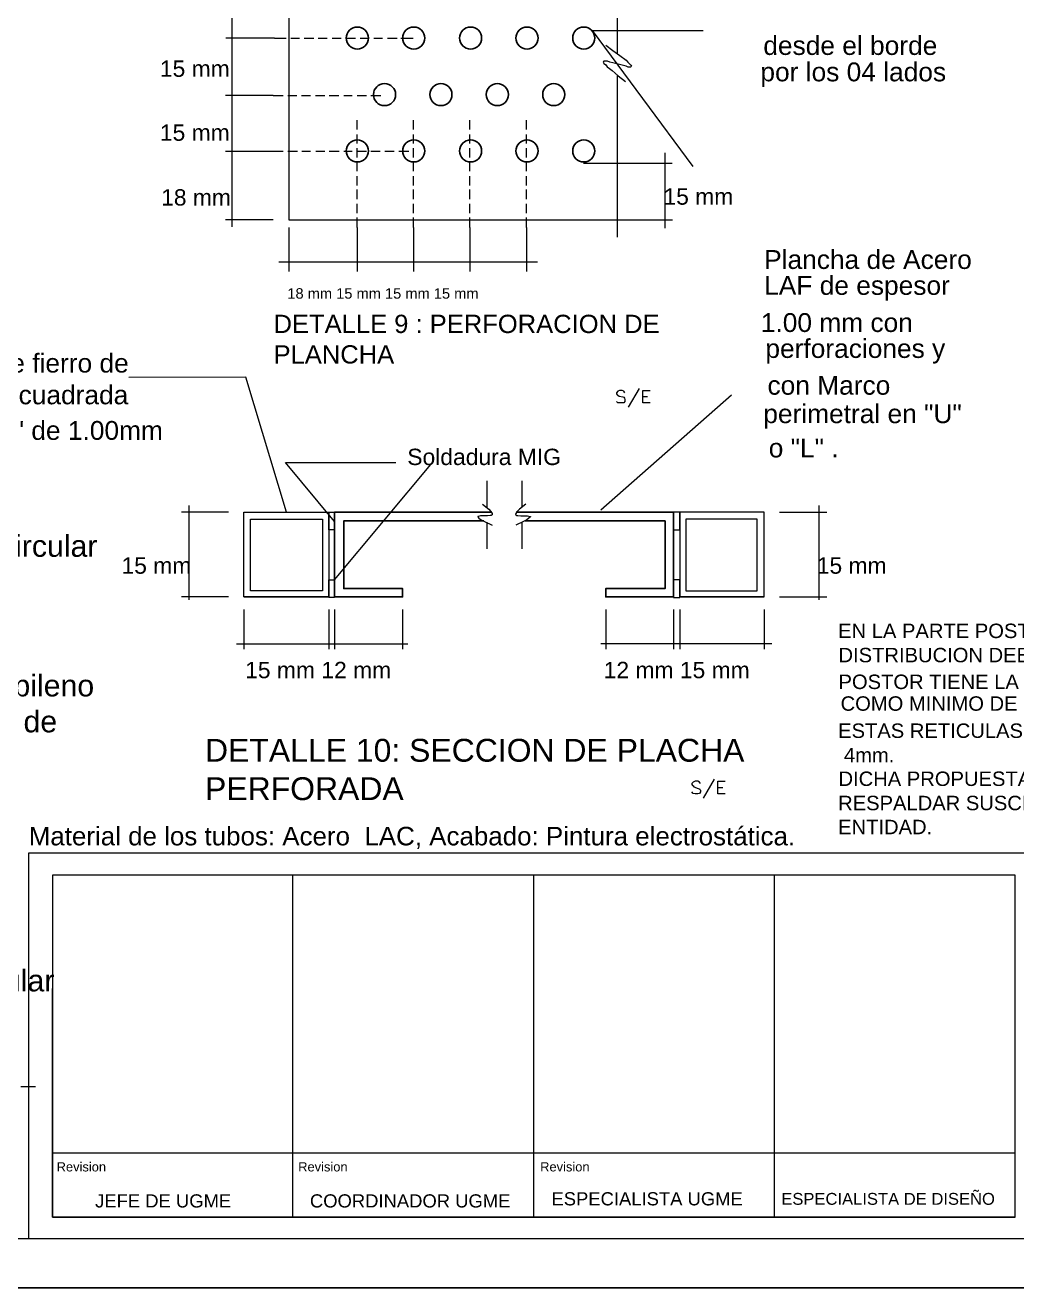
# Model space of a CAD drawing. Header units: inches. Extents: x 0.22 to 6.49, y 0.27 to 4.47.
# Drawn here: x 3.191 to 4.797, y 0.271 to 2.316 of the extents above; entities that cross this region are included whole.
import ezdxf

# ---------------------------------------------------------------- set-up
doc = ezdxf.new("R2010")
doc.units = ezdxf.units.IN
doc.header["$MEASUREMENT"] = 0
for name, color, linetype in [('PDF_PDF13_PDF6_PDF7_PIEZAS', 7, 'Continuous'), ('PDF_PDF13_PDF6_PDF9_0', 7, 'Continuous'), ('PDF_PDF13_PDF6_PDF9_CORTE', 7, 'Continuous'), ('PDF_PDF13_PDF6_PDF9_COTAS', 7, 'Continuous'), ('PDF_PDF13_PDF6_PDF9_CUBIERTA', 7, 'Continuous'), ('PDF_PDF13_PDF6_PDF9_DETALLE-LEVE', 7, 'Continuous'), ('PDF_PDF13_PDF6_PDF9_PIEZAS', 7, 'Continuous'), ('PDF_PDF13_PDF6_PDF9_TEXTO', 7, 'Continuous'), ('PDF_Texto', 7, 'Continuous')]:
    doc.layers.add(name, color=color, linetype=linetype)
doc.layers.add('PDF_PDF13_PDF6_PDF9_LINEAS COMPLEMENTARIAS', color=7, linetype='Continuous', true_color=0x7f7f7f)
doc.styles.add('PDF Arial', font='arial.ttf')

msp = doc.modelspace()

# ---------------------------------------------------------------- linework, layer by layer
at = {"layer": 'PDF_PDF13_PDF6_PDF7_PIEZAS', "lineweight": 25}
msp.add_lwpolyline([(6.4937, 4.4743), (6.4937, 0.2707), (0.2184, 0.2707), (0.2184, 4.4743)], close=True, dxfattribs=at)
at = {"layer": 'PDF_PDF13_PDF6_PDF9_0', "lineweight": 5}
for points in [[(3.5943, 2.2944), (3.6132, 2.2944)], [(3.6207, 2.2944), (3.6349, 2.2944)], [(3.6423, 2.2944), (3.6579, 2.2944)], [(3.6653, 2.2944), (3.6795, 2.2944)], [(3.6877, 2.2944), (3.7025, 2.2944)], [(3.71, 2.2944), (3.7256, 2.2944)], [(3.733, 2.2944), (3.7479, 2.2944)], [(3.7553, 2.2944), (3.7696, 2.2944)], [(3.7777, 2.2944), (3.7932, 2.2944)], [(3.7993, 2.2944), (3.819, 2.2944)], [(3.5922, 2.2016), (3.6085, 2.2016)], [(3.6159, 2.2016), (3.6308, 2.2016)], [(3.6383, 2.2016), (3.6525, 2.2016)], [(3.6606, 2.2016), (3.6762, 2.2016)], [(3.6829, 2.2016), (3.6985, 2.2016)], [(3.7066, 2.2016), (3.7201, 2.2016)], [(3.7283, 2.2016), (3.7432, 2.2016)], [(3.7506, 2.2016), (3.7668, 2.2016)], [(3.7283, 2.1468), (3.7283, 2.1617)], [(3.8196, 2.1468), (3.8196, 2.1617)], [(3.911, 2.1468), (3.911, 2.1617)], [(4.0024, 2.1468), (4.0024, 2.1617)], [(3.7283, 2.1238), (3.7283, 2.1387)], [(3.8196, 2.1238), (3.8196, 2.1387)], [(3.911, 2.1238), (3.911, 2.1387)], [(4.0024, 2.1238), (4.0024, 2.1387)], [(3.6085, 2.1109), (3.5922, 2.1109)], [(3.6315, 2.1109), (3.6159, 2.1109)], [(3.6525, 2.1109), (3.6389, 2.1109)], [(3.6762, 2.1109), (3.6613, 2.1109)], [(3.6992, 2.1109), (3.6829, 2.1109)], [(3.7201, 2.1109), (3.7066, 2.1109)], [(3.7283, 2.1015), (3.7283, 2.1164)], [(3.7432, 2.1109), (3.7289, 2.1109)], [(3.7655, 2.1109), (3.7506, 2.1109)], [(3.7885, 2.1109), (3.7729, 2.1109)], [(3.8122, 2.1109), (3.7959, 2.1109)], [(3.8196, 2.1015), (3.8196, 2.1164)], [(3.911, 2.1015), (3.911, 2.1164)], [(4.0024, 2.1015), (4.0024, 2.1164)], [(3.7283, 2.0791), (3.7283, 2.094)], [(3.8196, 2.0791), (3.8196, 2.094)], [(3.911, 2.0791), (3.911, 2.094)], [(4.0024, 2.0791), (4.0024, 2.094)], [(3.7283, 2.0561), (3.7283, 2.071)], [(3.8196, 2.0561), (3.8196, 2.071)], [(3.911, 2.0561), (3.911, 2.071)], [(4.0024, 2.0561), (4.0024, 2.071)], [(3.7283, 2.0338), (3.7283, 2.0494)], [(3.8196, 2.0338), (3.8196, 2.0494)], [(3.911, 2.0338), (3.911, 2.0494)], [(4.0024, 2.0338), (4.0024, 2.0494)], [(3.7283, 2.0114), (3.7283, 2.0263)], [(3.8196, 2.0114), (3.8196, 2.0263)], [(3.911, 2.0114), (3.911, 2.0263)], [(4.0024, 2.0114), (4.0024, 2.0263)], [(3.7283, 1.9878), (3.7283, 2.004)], [(3.8196, 1.9878), (3.8196, 2.004)], [(3.911, 1.9878), (3.911, 2.004)], [(4.0024, 1.9878), (4.0024, 2.004)], [(3.4562, 1.3847), (3.4562, 1.5377)], [(4.4768, 1.3847), (4.4768, 1.5377)], [(3.5198, 1.5269), (3.444, 1.5269)], [(4.4125, 1.5269), (4.489, 1.5269)], [(3.5198, 1.3895), (3.444, 1.3895)], [(4.4125, 1.3895), (4.489, 1.3895)], [(3.5449, 1.3692), (3.5449, 1.3049)], [(3.6822, 1.3692), (3.6822, 1.3049)], [(3.6917, 1.3692), (3.6917, 1.3049)], [(3.802, 1.3692), (3.802, 1.3049)], [(4.131, 1.3692), (4.131, 1.3049)], [(4.2406, 1.3692), (4.2406, 1.3049)], [(4.2508, 1.3692), (4.2508, 1.3049)], [(4.3875, 1.3692), (4.3875, 1.3049)], [(3.5327, 1.3137), (3.8102, 1.3137)], [(4.3997, 1.3137), (4.1228, 1.3137)], [(3.1834, 0.5969), (3.2071, 0.5969)]]:
    msp.add_lwpolyline(points, dxfattribs=at)
at = {"layer": 'PDF_PDF13_PDF6_PDF9_0', "lineweight": 13}
for points in [[(4.2724, 2.0866), (4.1093, 2.3072), (4.2887, 2.3072)], [(3.6139, 1.5269), (3.5482, 1.7455), (3.3587, 1.7448)], [(4.1228, 1.5309), (4.3347, 1.717)], [(3.6917, 1.512), (3.6125, 1.6074), (3.7912, 1.6074)], [(3.6917, 1.4172), (3.8501, 1.6074)]]:
    msp.add_lwpolyline(points, dxfattribs=at)
at = {"layer": 'PDF_PDF13_PDF6_PDF9_CORTE', "lineweight": 5}
for points in [[(3.9381, 1.5776), (3.9381, 1.5343)], [(3.9949, 1.5776), (3.9949, 1.5343)], [(3.9313, 1.5397), (3.9415, 1.5316), (3.9448, 1.5282), (3.9469, 1.5248), (3.9469, 1.5242), (3.9469, 1.5228), (3.9455, 1.5214), (3.9435, 1.5214), (3.9394, 1.5208), (3.9333, 1.5208), (3.9279, 1.5208), (3.9245, 1.5201), (3.9239, 1.5201), (3.9239, 1.5194), (3.9252, 1.5174), (3.9293, 1.5147), (3.9347, 1.512), (3.9469, 1.5059)], [(4.0017, 1.5397), (3.9915, 1.5316), (3.9875, 1.5282), (3.9854, 1.5248), (3.9848, 1.5242), (3.9854, 1.5228), (3.9868, 1.5214), (3.9888, 1.5214), (3.9936, 1.5208), (3.999, 1.5208), (4.0044, 1.5208), (4.0085, 1.5201), (4.0091, 1.5201), (4.0091, 1.5194), (4.0064, 1.5174), (4.003, 1.5147), (3.9976, 1.512), (3.9854, 1.5059)], [(3.9381, 1.5106), (3.9381, 1.4673)], [(3.9949, 1.5106), (3.9949, 1.4673)]]:
    msp.add_lwpolyline(points, dxfattribs=at)
at = {"layer": 'PDF_PDF13_PDF6_PDF9_COTAS', "lineweight": 5}
for points in [[(0.2969, 4.3958), (6.4145, 4.3958), (6.4145, 0.3499), (0.2969, 0.3499)], [(3.1963, 0.9753), (6.4145, 0.9753), (6.4145, 0.3499), (3.1963, 0.3499)], [(3.1963, 0.9753), (6.4145, 0.9753), (6.4145, 0.3499), (3.1963, 0.3499)]]:
    msp.add_lwpolyline(points, close=True, dxfattribs=at)
for points in [[(3.5259, 1.9891), (3.5259, 2.3952)], [(3.5943, 2.2944), (3.5158, 2.2944)], [(3.5922, 2.2016), (3.5151, 2.2016)], [(3.5922, 2.1109), (3.5151, 2.1109)], [(4.2271, 1.9871), (4.2271, 2.1089)], [(4.0951, 2.092), (4.2386, 2.092)], [(3.5922, 2.0006), (3.5151, 2.0006)], [(3.6179, 1.9878), (3.6179, 1.9167)], [(3.7283, 1.9878), (3.7283, 1.9167)], [(3.8196, 1.9878), (3.8196, 1.9167)], [(3.911, 1.9878), (3.911, 1.9167)], [(4.0024, 1.9878), (4.0024, 1.9167)], [(4.1499, 2.0006), (4.2392, 2.0006)], [(3.6017, 1.9323), (4.0206, 1.9323)]]:
    msp.add_lwpolyline(points, dxfattribs=at)
at = {"layer": 'PDF_PDF13_PDF6_PDF9_CUBIERTA', "lineweight": 13}
for points in [[(3.6179, 2.4405), (3.6179, 2.0006), (4.1499, 2.0006)], [(3.5449, 1.3895), (3.6822, 1.3895)], [(4.3875, 1.3895), (4.2508, 1.3895)]]:
    msp.add_lwpolyline(points, dxfattribs=at)
for points in [[(3.6822, 1.3895), (3.5449, 1.3895), (3.5449, 1.5269), (3.6822, 1.5269)], [(3.6721, 1.3996), (3.5557, 1.3996), (3.5557, 1.5154), (3.6721, 1.5154)], [(3.6822, 1.5269), (3.6917, 1.5269), (3.6917, 1.4984), (3.6822, 1.4984)], [(4.2508, 1.5269), (4.2406, 1.5269), (4.2406, 1.4984), (4.2508, 1.4984)], [(4.2508, 1.3895), (4.3875, 1.3895), (4.3875, 1.5269), (4.2508, 1.5269)], [(4.2609, 1.3996), (4.376, 1.3996), (4.376, 1.5154), (4.2609, 1.5154)], [(3.6822, 1.4172), (3.6917, 1.4172), (3.6917, 1.3888), (3.6822, 1.3888)], [(4.2508, 1.4172), (4.2406, 1.4172), (4.2406, 1.3888), (4.2508, 1.3888)]]:
    msp.add_lwpolyline(points, close=True, dxfattribs=at)
at = {"layer": 'PDF_PDF13_PDF6_PDF9_DETALLE-LEVE', "lineweight": 5}
for points in [[(4.1499, 2.2693), (4.1499, 2.4987)], [(4.131, 2.2835), (4.1425, 2.2747), (4.154, 2.2666), (4.1641, 2.2592), (4.1668, 2.2558), (4.1695, 2.2531), (4.1716, 2.251), (4.1729, 2.249), (4.1716, 2.2483), (4.1709, 2.2477), (4.1675, 2.2477), (4.1641, 2.249), (4.1533, 2.2517), (4.1425, 2.2544), (4.1377, 2.2558), (4.1337, 2.2571), (4.1303, 2.2571), (4.1276, 2.2571), (4.1269, 2.2558), (4.1276, 2.2537), (4.1303, 2.2517), (4.133, 2.2483), (4.1371, 2.2456), (4.1411, 2.2422), (4.1513, 2.2334), (4.1628, 2.2246)], [(4.1499, 1.9722), (4.1499, 2.2341)]]:
    msp.add_lwpolyline(points, dxfattribs=at)
at = {"layer": 'PDF_PDF13_PDF6_PDF9_LINEAS COMPLEMENTARIAS', "lineweight": 5}
for points in [[(3.624, 0.3851), (3.2349, 0.3851), (4.7942, 0.3851), (4.7942, 0.9387), (3.2349, 0.9387), (3.2349, 0.3851), (3.2349, 0.7553)], [(4.0146, 0.3851), (3.624, 0.3851), (3.624, 0.9387)], [(4.4044, 0.3851), (4.0146, 0.3851), (4.0146, 0.9387)], [(4.7942, 0.3851), (4.4044, 0.3851), (4.4044, 0.9387)], [(3.2349, 0.4893), (3.624, 0.4893), (4.0146, 0.4893), (4.4044, 0.4893), (4.7942, 0.4893)]]:
    msp.add_lwpolyline(points, dxfattribs=at)
at = {"layer": 'PDF_PDF13_PDF6_PDF9_PIEZAS', "lineweight": 25}
for points in [[(3.9462, 1.5269), (3.6917, 1.5269), (3.6917, 1.3895), (3.802, 1.3895), (3.802, 1.403), (3.7066, 1.403), (3.7066, 1.5126), (3.9333, 1.5126)], [(3.9861, 1.5269), (4.2406, 1.5269), (4.2406, 1.3895), (4.131, 1.3895), (4.131, 1.403), (4.2271, 1.403), (4.2271, 1.5126), (4.0003, 1.5126)]]:
    msp.add_lwpolyline(points, dxfattribs=at)
for centre in [(3.7286, 2.2947), (3.82, 2.2947), (3.912, 2.2947), (4.0034, 2.2947), (4.0954, 2.2947), (3.7726, 2.2033), (3.864, 2.2033), (3.9553, 2.2033), (4.0467, 2.2033), (3.7286, 2.112), (3.82, 2.112), (3.912, 2.112), (4.0034, 2.112), (4.0954, 2.112)]:
    msp.add_circle(centre, 0.0179, dxfattribs=at)
at = {"layer": 'PDF_PDF13_PDF6_PDF9_TEXTO', "lineweight": 18}
for points in [[(4.1621, 1.7204), (4.1601, 1.7231), (4.1574, 1.7238), (4.1533, 1.7238), (4.1506, 1.7231), (4.1486, 1.7204), (4.1486, 1.7184), (4.1492, 1.717), (4.1506, 1.7164), (4.1526, 1.715), (4.1587, 1.7137), (4.1601, 1.713), (4.1614, 1.7116), (4.1621, 1.7096), (4.1621, 1.7062), (4.1601, 1.7042), (4.1574, 1.7042), (4.1533, 1.7042), (4.1506, 1.7042), (4.1486, 1.7062)], [(4.1851, 1.7272), (4.1675, 1.6967)], [(4.2027, 1.7042), (4.1912, 1.7042), (4.1912, 1.7238), (4.2027, 1.7238)], [(4.1912, 1.7143), (4.1986, 1.7143)], [(4.2846, 1.0876), (4.2826, 1.0896), (4.2799, 1.091), (4.2758, 1.091), (4.2724, 1.0896), (4.2704, 1.0876), (4.2704, 1.0856), (4.2717, 1.0842), (4.2724, 1.0836), (4.2738, 1.0822), (4.2805, 1.0795), (4.2826, 1.0788), (4.2826, 1.0781), (4.2846, 1.0768), (4.2846, 1.0741), (4.2826, 1.0714), (4.2799, 1.0707), (4.2758, 1.0707), (4.2724, 1.0714), (4.2704, 1.0741)], [(4.3063, 1.0944), (4.2887, 1.0639)], [(4.3245, 1.0707), (4.3123, 1.0707), (4.3123, 1.091), (4.3245, 1.091)], [(4.3123, 1.0808), (4.3205, 1.0808)]]:
    msp.add_lwpolyline(points, dxfattribs=at)

# ---------------------------------------------------------------- texts
at = {"layer": 'PDF_Texto', "attachment_point": 7, "style": 'PDF Arial'}
for s, insert, char_height in [('desde el borde', (4.3861, 2.267), 0.030497), ('15 mm', (3.4088, 2.2316), 0.02649), ('por los 04 lados', (4.3814, 2.2155), 0.030497), ('15 mm', (3.4088, 2.128), 0.02649), ('18 mm', (3.4108, 2.0231), 0.02649), ('15 mm', (4.2244, 2.0245), 0.02649), ('Plancha de Acero', (4.3875, 1.9204), 0.030497), ('LAF de espesor', (4.3875, 1.8697), 0.030497), ('18 mm 15 mm 15 mm 15 mm', (3.6152, 1.8724), 0.016981), ('DETALLE 9 : PERFORACION DE', (3.5929, 1.8166), 0.029615), ('1.00 mm con', (4.3821, 1.8183), 0.030497), ('perforaciones y', (4.3895, 1.7675), 0.030497), ('Tubo de fierro de', (3.0339, 1.7526), 0.030497), ('PLANCHA', (3.5929, 1.7672), 0.02961), ('con Marco', (4.3929, 1.7167), 0.0305), ('seccion cuadrada', (3.0237, 1.7012), 0.030497), ('perimetral en "U"', (4.3861, 1.6619), 0.030497), ('cuadrada 5/8" de 1.00mm', (2.9249, 1.6436), 0.030497), ('o "L" .', (4.3949, 1.6152), 0.0305), ('Soldadura MIG', (3.8095, 1.6028), 0.026491), ('metalico seccion circular', (2.774, 1.4541), 0.035073), ('15 mm', (3.3466, 1.4268), 0.02649), ('15 mm', (4.4727, 1.4268), 0.02649), ('EN LA PARTE POSTERIOR DEL RESPALDAR DE POLIPROPILENO LLEVARA RETICULAS DE REFUERZO, CUYA', (4.5073, 1.3186), 0.023375), ('DISTRIBUCION DEBERA SER DE ACUERDO A LA TRAMA INDICADA EN EL GRAFICO SUPERIOR, ASI MISMO', (4.5079, 1.2794), 0.023375), ('15 mm 12 mm', (3.5469, 1.2576), 0.026491), ('12 mm 15 mm', (4.1276, 1.2576), 0.026491), ('Asiento de Polipropileno', (2.774, 1.2179), 0.035073), ('POSTOR TIENE LA OPCION DE PRESENTAR UNA TRAMA SIMILAR CONSIDERANDO LA CANTIDAD DE ESTAS', (4.5079, 1.2401), 0.023375), ('COMO MINIMO DE 09 RETICULAS, SIENDO DISTRIBUIDAS PROPORCIONALMENTE DE ACUERDO AL DETALLE.', (4.5113, 1.2009), 0.023375), ('inyectado de 5 mm de', (2.7604, 1.1597), 0.035073), ('ESTAS RETICULAS DE REFUERZO TENDRAN COMO MINIMO DE PERALTE 12mm Y EL ESPESOR SERA DE 2 a', (4.5073, 1.1609), 0.023375), ('DETALLE 10: SECCION DE PLACHA', (3.4819, 1.1222), 0.037019), ('4mm.', (4.5167, 1.1217), 0.02337), ('DICHA PROPUESTA DEBE SER PRESENTADA CON EL SUSTENTO TECNICO DE CALCULO ESTRUCTURAL DEL', (4.5079, 1.0831), 0.023375), ('PERFORADA', (3.4819, 1.06), 0.03702), ('RESPALDAR SUSCRITO POR UN ING. CIVIL O ING. MECANICO PARA SER EVALUADA Y APROBADA POR LA', (4.5073, 1.0438), 0.023375), ('ENTIDAD.', (4.5073, 1.0053), 0.02337), ('metalico seccion circular', (2.7043, 0.7502), 0.035073), ('Revision', (3.2416, 0.4589), 0.01494), ('Revision', (3.6328, 0.4589), 0.01494), ('Revision', (4.0247, 0.4589), 0.01494), ('ESPECIALISTA DE DISEÑO', (4.4152, 0.4048), 0.019213), ('JEFE DE UGME', (3.3039, 0.4004), 0.021349), ('COORDINADOR UGME', (3.6518, 0.4004), 0.021349), ('ESPECIALISTA UGME', (4.043, 0.4038), 0.021349)]:
    msp.add_mtext(s, dxfattribs=dict(at, insert=insert, char_height=char_height))
at = {"layer": 'PDF_Texto', "insert": (3.1964, 0.9816), "char_height": 0.030051, "width": 1.26178, "attachment_point": 7, "style": 'PDF Arial'}
msp.add_mtext('Material de los tubos: Acero  LAC, Acabado: Pintura electrostática.', dxfattribs=at)

doc.saveas('drawing.dxf')
